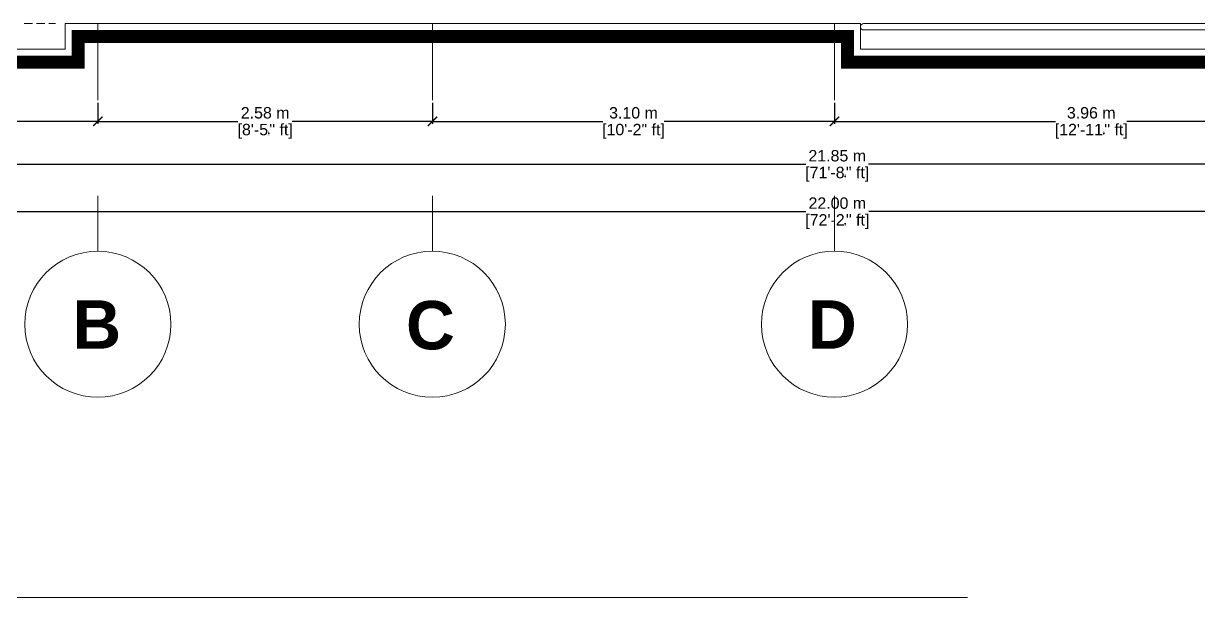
# Model space of a CAD drawing. Header units: metres. Extents: x 14 to 155, y 0 to 125.
# Drawn here: x 128.42 to 137.48, y 110.46 to 114.89 of the extents above; entities that cross this region are included whole.
import ezdxf

# ---------------------------------------------------------------- set-up
doc = ezdxf.new("R2010")
doc.units = ezdxf.units.M
doc.layers.get('Defpoints').update_dxf_attribs({"lineweight": 0})
doc.layers.add('Edges', color=7, linetype='Continuous')
doc.layers.add('PDF2_Text', color=255, linetype='Continuous')
doc.layers.add('PDF2_Geometry', color=7, linetype='Continuous', true_color=0xffbe80)
doc.styles.add('PDF Arial Bold', font='arialbd.ttf')
doc.styles.add('TEXTS', font='swissl.ttf')
doc.dimstyles.new('Copy of DIMTEXT', dxfattribs={"dimscale": 0.3, "dimtxt": 0.22, "dimasz": 0.18, "dimexe": 0.05, "dimexo": 0.05, "dimgap": 0.05, "dimtad": 0, "dimzin": 1, "dimdsep": 46, "dimtxsty": 'TEXTS', "dimblk": 'ARCHTICK', "dimcen": 0.1, "dimclrd": 256, "dimclre": 6, "dimclrt": 7, "dimadec": 0, "dimazin": 0, "dimtfac": 0.15, "dimtix": 1, "dimtofl": 0, "dimtmove": 1, "dimatfit": 3, "dimldrblk": 'OPEN', "dimfxl": 0, "dimtolj": 1, "dimtzin": 0, "dimarcsym": 0})

# ---------------------------------------------------------------- blocks, each defined once
blk = doc.blocks.new('_ArchTick')
at = {"color": 0, "linetype": 'ByBlock', "const_width": 0.15}
blk.add_lwpolyline([(-0.5, -0.5), (0.5, 0.5)], dxfattribs=at)
blk = doc.blocks.new('*D75')
at = {"layer": 'Defpoints', "color": 0, "transparency": 16777216}
for p in [(123.695, 113.4596), (145.6957, 113.4404), (145.6957, 113.4023)]:
    blk.add_point(p, dxfattribs=at)
at = {"layer": 'Edges', "color": 6, "lineweight": -2, "transparency": 16777216}
for p, q in [((123.695, 113.4404), (123.695, 113.4204)), ((145.6957, 113.4223), (145.6957, 113.4604))]:
    blk.add_line(p, q, dxfattribs=at)
at = {"layer": 'Edges', "lineweight": -2, "transparency": 16777216}
for p, q in [((123.695, 113.4404), (134.4534, 113.4404)), ((145.6957, 113.4404), (134.9374, 113.4404))]:
    blk.add_line(p, q, dxfattribs=at)
at = {"layer": 'Edges', "lineweight": -2, "transparency": 16777216, "xscale": 0.072, "yscale": 0.072, "zscale": 0.072, "rotation": 180}
blk.add_blockref('_ArchTick', (123.695, 113.4404), dxfattribs=at)
at = {"layer": 'Edges', "lineweight": -2, "transparency": 16777216, "xscale": 0.072, "yscale": 0.072, "zscale": 0.072}
blk.add_blockref('_ArchTick', (145.6957, 113.4404), dxfattribs=at)
at = {"layer": 'Edges', "color": 7, "transparency": 16777216, "char_height": 0.088, "attachment_point": 5, "style": 'TEXTS'}
for s, insert in [('\\A1;22.00 m', (134.6954, 113.5056)), ('\\A1;[72\'-2{\\H0.15x;\\S1/4;}" ft]', (134.6954, 113.3638))]:
    blk.add_mtext(s, dxfattribs=dict(at, insert=insert))
blk = doc.blocks.new('_Open')
at = {"color": 0, "linetype": 'ByBlock', "lineweight": -2}
for p, q in [((-1, 0.17), (0, 0)), ((-1, -0.17), (0, 0)), ((0, 0), (-1, 0))]:
    blk.add_line(p, q, dxfattribs=at)
blk = doc.blocks.new('*D76')
at = {"layer": 'Defpoints', "color": 0, "transparency": 16777216}
for p in [(123.7686, 113.9184), (145.6205, 113.9193), (145.6205, 113.8058)]:
    blk.add_point(p, dxfattribs=at)
at = {"layer": 'Edges', "color": 6, "lineweight": -2, "transparency": 16777216}
for p, q in [((123.7686, 113.8984), (123.7686, 113.7858)), ((145.6205, 113.8993), (145.6205, 113.7858))]:
    blk.add_line(p, q, dxfattribs=at)
at = {"layer": 'Edges', "lineweight": -2, "transparency": 16777216}
for p, q in [((123.7686, 113.8058), (134.4525, 113.8058)), ((145.6205, 113.8058), (134.9366, 113.8058))]:
    blk.add_line(p, q, dxfattribs=at)
at = {"layer": 'Edges', "lineweight": -2, "transparency": 16777216, "xscale": 0.072, "yscale": 0.072, "zscale": 0.072, "rotation": 180}
blk.add_blockref('_ArchTick', (123.7686, 113.8058), dxfattribs=at)
at = {"layer": 'Edges', "lineweight": -2, "transparency": 16777216, "xscale": 0.072, "yscale": 0.072, "zscale": 0.072}
blk.add_blockref('_ArchTick', (145.6205, 113.8058), dxfattribs=at)
at = {"layer": 'Edges', "color": 7, "transparency": 16777216, "char_height": 0.088, "attachment_point": 5, "style": 'TEXTS'}
for s, insert in [('\\A1;21.85 m', (134.6946, 113.871)), ('\\A1;[71\'-8{\\H0.15x;\\S1/4;}" ft]', (134.6946, 113.7291))]:
    blk.add_mtext(s, dxfattribs=dict(at, insert=insert))
blk = doc.blocks.new('*D77')
at = {"layer": 'Defpoints', "color": 0, "transparency": 16777216}
for p in [(123.7686, 114.2678), (128.995, 114.2994), (128.995, 114.1368)]:
    blk.add_point(p, dxfattribs=at)
at = {"layer": 'Edges', "color": 6, "lineweight": -2, "transparency": 16777216}
for p, q in [((123.7686, 114.2478), (123.7686, 114.1168)), ((128.995, 114.2794), (128.995, 114.1168))]:
    blk.add_line(p, q, dxfattribs=at)
at = {"layer": 'Edges', "lineweight": -2, "transparency": 16777216}
for p, q in [((123.7686, 114.1368), (126.1398, 114.1368)), ((128.995, 114.1368), (126.6238, 114.1368))]:
    blk.add_line(p, q, dxfattribs=at)
at = {"layer": 'Edges', "lineweight": -2, "transparency": 16777216, "xscale": 0.072, "yscale": 0.072, "zscale": 0.072, "rotation": 180}
blk.add_blockref('_ArchTick', (123.7686, 114.1368), dxfattribs=at)
at = {"layer": 'Edges', "lineweight": -2, "transparency": 16777216, "xscale": 0.072, "yscale": 0.072, "zscale": 0.072}
blk.add_blockref('_ArchTick', (128.995, 114.1368), dxfattribs=at)
at = {"layer": 'Edges', "color": 7, "transparency": 16777216, "char_height": 0.088, "attachment_point": 5, "style": 'TEXTS'}
for s, insert in [('\\A1;5.23 m', (126.3818, 114.2021)), ('\\A1;[17\'-1{\\H0.15x;\\S3/4;}" ft]', (126.3818, 114.0602))]:
    blk.add_mtext(s, dxfattribs=dict(at, insert=insert))
blk = doc.blocks.new('*D78')
at = {"layer": 'Defpoints', "color": 0, "transparency": 16777216}
for p in [(128.995, 114.2994), (131.5737, 114.2995), (131.5737, 114.1368)]:
    blk.add_point(p, dxfattribs=at)
at = {"layer": 'Edges', "color": 6, "lineweight": -2, "transparency": 16777216}
for p, q in [((128.995, 114.2794), (128.995, 114.1168)), ((131.5737, 114.2795), (131.5737, 114.1168))]:
    blk.add_line(p, q, dxfattribs=at)
at = {"layer": 'Edges', "lineweight": -2, "transparency": 16777216}
for p, q in [((128.995, 114.1368), (130.0749, 114.1368)), ((131.5737, 114.1368), (130.4938, 114.1368))]:
    blk.add_line(p, q, dxfattribs=at)
at = {"layer": 'Edges', "lineweight": -2, "transparency": 16777216, "xscale": 0.072, "yscale": 0.072, "zscale": 0.072, "rotation": 180}
blk.add_blockref('_ArchTick', (128.995, 114.1368), dxfattribs=at)
at = {"layer": 'Edges', "lineweight": -2, "transparency": 16777216, "xscale": 0.072, "yscale": 0.072, "zscale": 0.072}
blk.add_blockref('_ArchTick', (131.5737, 114.1368), dxfattribs=at)
at = {"layer": 'Edges', "color": 7, "transparency": 16777216, "char_height": 0.088, "attachment_point": 5, "style": 'TEXTS'}
for s, insert in [('\\A1;2.58 m', (130.2844, 114.2021)), ('\\A1;[8\'-5{\\H0.15x;\\S1/2;}" ft]', (130.2844, 114.0602))]:
    blk.add_mtext(s, dxfattribs=dict(at, insert=insert))
blk = doc.blocks.new('*D79')
at = {"layer": 'Defpoints', "color": 0, "transparency": 16777216}
for p in [(131.5737, 114.2995), (134.6742, 114.2996), (134.6742, 114.1368)]:
    blk.add_point(p, dxfattribs=at)
at = {"layer": 'Edges', "color": 6, "lineweight": -2, "transparency": 16777216}
for p, q in [((131.5737, 114.2795), (131.5737, 114.1168)), ((134.6742, 114.2796), (134.6742, 114.1168))]:
    blk.add_line(p, q, dxfattribs=at)
at = {"layer": 'Edges', "lineweight": -2, "transparency": 16777216}
for p, q in [((131.5737, 114.1368), (132.8865, 114.1368)), ((134.6742, 114.1368), (133.3614, 114.1368))]:
    blk.add_line(p, q, dxfattribs=at)
at = {"layer": 'Edges', "lineweight": -2, "transparency": 16777216, "xscale": 0.072, "yscale": 0.072, "zscale": 0.072, "rotation": 180}
blk.add_blockref('_ArchTick', (131.5737, 114.1368), dxfattribs=at)
at = {"layer": 'Edges', "lineweight": -2, "transparency": 16777216, "xscale": 0.072, "yscale": 0.072, "zscale": 0.072}
blk.add_blockref('_ArchTick', (134.6742, 114.1368), dxfattribs=at)
at = {"layer": 'Edges', "color": 7, "transparency": 16777216, "char_height": 0.088, "attachment_point": 5, "style": 'TEXTS'}
for s, insert in [('\\A1;3.10 m', (133.1239, 114.2021)), ('\\A1;[10\'-2" ft]', (133.1239, 114.0602))]:
    blk.add_mtext(s, dxfattribs=dict(at, insert=insert))
blk = doc.blocks.new('*D80')
at = {"layer": 'Defpoints', "color": 0, "transparency": 16777216}
for p in [(134.6742, 114.2996), (138.6316, 114.2997), (138.6316, 114.1368)]:
    blk.add_point(p, dxfattribs=at)
at = {"layer": 'Edges', "color": 6, "lineweight": -2, "transparency": 16777216}
for p, q in [((134.6742, 114.2796), (134.6742, 114.1168)), ((138.6316, 114.2797), (138.6316, 114.1168))]:
    blk.add_line(p, q, dxfattribs=at)
at = {"layer": 'Edges', "lineweight": -2, "transparency": 16777216}
for p, q in [((134.6742, 114.1368), (136.3783, 114.1368)), ((138.6316, 114.1368), (136.9275, 114.1368))]:
    blk.add_line(p, q, dxfattribs=at)
at = {"layer": 'Edges', "lineweight": -2, "transparency": 16777216, "xscale": 0.072, "yscale": 0.072, "zscale": 0.072, "rotation": 180}
blk.add_blockref('_ArchTick', (134.6742, 114.1368), dxfattribs=at)
at = {"layer": 'Edges', "lineweight": -2, "transparency": 16777216, "xscale": 0.072, "yscale": 0.072, "zscale": 0.072}
blk.add_blockref('_ArchTick', (138.6316, 114.1368), dxfattribs=at)
at = {"layer": 'Edges', "color": 7, "transparency": 16777216, "char_height": 0.088, "attachment_point": 5, "style": 'TEXTS'}
for s, insert in [('\\A1;3.96 m', (136.6529, 114.2021)), ('\\A1;[12\'-11{\\H0.15x;\\S3/4;}" ft]', (136.6529, 114.0602))]:
    blk.add_mtext(s, dxfattribs=dict(at, insert=insert))

msp = doc.modelspace()

# ---------------------------------------------------------------- linework, layer by layer
at = {"layer": 'PDF2_Geometry', "color": 0, "lineweight": 5}
for points in [[(123.2281, 114.6923), (128.7428, 114.6926), (128.7428, 114.8915), (134.8731, 114.8917), (134.8731, 114.6928), (145.9495, 114.6932)], [(134.8731, 114.8667), (134.8731, 114.8667)]]:
    msp.add_lwpolyline(points, dxfattribs=at)
at = {"layer": 'PDF2_Geometry', "color": 0, "lineweight": 0}
for points in [[(128.4905, 114.8915), (128.4263, 114.8915)], [(128.5861, 114.8915), (128.5219, 114.8915)], [(128.6676, 114.8915), (128.6174, 114.8915)], [(128.995, 114.4623), (128.995, 114.8916)], [(131.5737, 114.4624), (131.5737, 114.8917)], [(134.6742, 114.4625), (134.6741, 114.8918)], [(128.9951, 113.1337), (128.995, 113.563)], [(131.5738, 113.1338), (131.5737, 113.5631)], [(134.6742, 113.1339), (134.6742, 113.5632)], [(122.8225, 110.4645), (135.699, 110.465)]]:
    msp.add_lwpolyline(points, dxfattribs=at)
at = {"layer": 'PDF2_Geometry', "color": 0, "lineweight": 5}
msp.add_lwpolyline([(138.9214, 114.693), (138.9214, 114.8418), (134.8982, 114.8417, -0.414093), (134.8731, 114.8675, -0.414093), (134.8982, 114.8917), (138.9214, 114.8919, -0.414093), (138.9449, 114.8676, -0.414093), (138.9206, 114.8433)], format="xyb", dxfattribs=at)
at = {"layer": 'PDF2_Geometry', "color": 0, "lineweight": 0, "const_width": 0.1002}
msp.add_lwpolyline([(123.2281, 114.5921), (128.843, 114.5923), (128.843, 114.792), (134.7728, 114.7922), (134.7728, 114.5925), (145.9495, 114.5929)], dxfattribs=at)
at = {"layer": 'PDF2_Geometry', "color": 0, "lineweight": 0}
for points in [[(128.995, 114.2994), (128.995, 114.8163)], [(131.5737, 114.2995), (131.5737, 114.8164)], [(134.6742, 114.2996), (134.6741, 114.8165)]]:
    msp.add_lwpolyline(points, close=True, dxfattribs=at)
for centre in [(128.9943, 112.5721), (131.573, 112.5722), (134.6735, 112.5723)]:
    msp.add_circle(centre, 0.5632, dxfattribs=at)

# ---------------------------------------------------------------- texts
at = {"layer": 'PDF2_Text', "color": 0, "char_height": 0.3732, "attachment_point": 7, "rotation": 0.0022, "style": 'PDF Arial Bold'}
for s, insert in [('B', (128.7977, 112.3833)), ('C', (131.3702, 112.3729)), ('D', (134.469, 112.3835))]:
    msp.add_mtext(s, dxfattribs=dict(at, insert=insert))

# ---------------------------------------------------------------- dimensions: what is measured, and where the dimension line sits
at = {"layer": 'Edges'}
for base, p1, p2, picture, middle in [((128.995, 114.1368), (123.7686, 114.2678), (128.995, 114.2994), '*D77', (126.3818, 114.1368)), ((131.5737, 114.1368), (128.995, 114.2994), (131.5737, 114.2995), '*D78', (130.2844, 114.1368)), ((134.6742, 114.1368), (131.5737, 114.2995), (134.6742, 114.2996), '*D79', (133.1239, 114.1368)), ((138.6316, 114.1368), (134.6742, 114.2996), (138.6316, 114.2997), '*D80', (136.6529, 114.1368)), ((145.6205, 113.8058), (123.7686, 113.9184), (145.6205, 113.9193), '*D76', (134.6946, 113.8058)), ((145.6957, 113.4404), (123.695, 113.4596), (145.6957, 113.4023), '*D75', (134.6954, 113.4404))]:
    dim = msp.add_linear_dim(base=base, p1=p1, p2=p2, dimstyle='Copy of DIMTEXT', override={"dimscale": 0.4, "dimpost": ' m\\X', "dimfxl": 0.9, "dimfxlon": 1}, dxfattribs=at)
    dim.commit()
    dim.dimension.update_dxf_attribs({"geometry": picture, "text_midpoint": middle})

doc.saveas('drawing.dxf')
